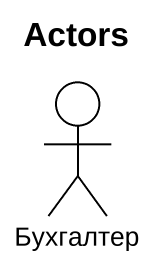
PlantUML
@startuml
title Actors
actor Бухгалтер
@enduml
